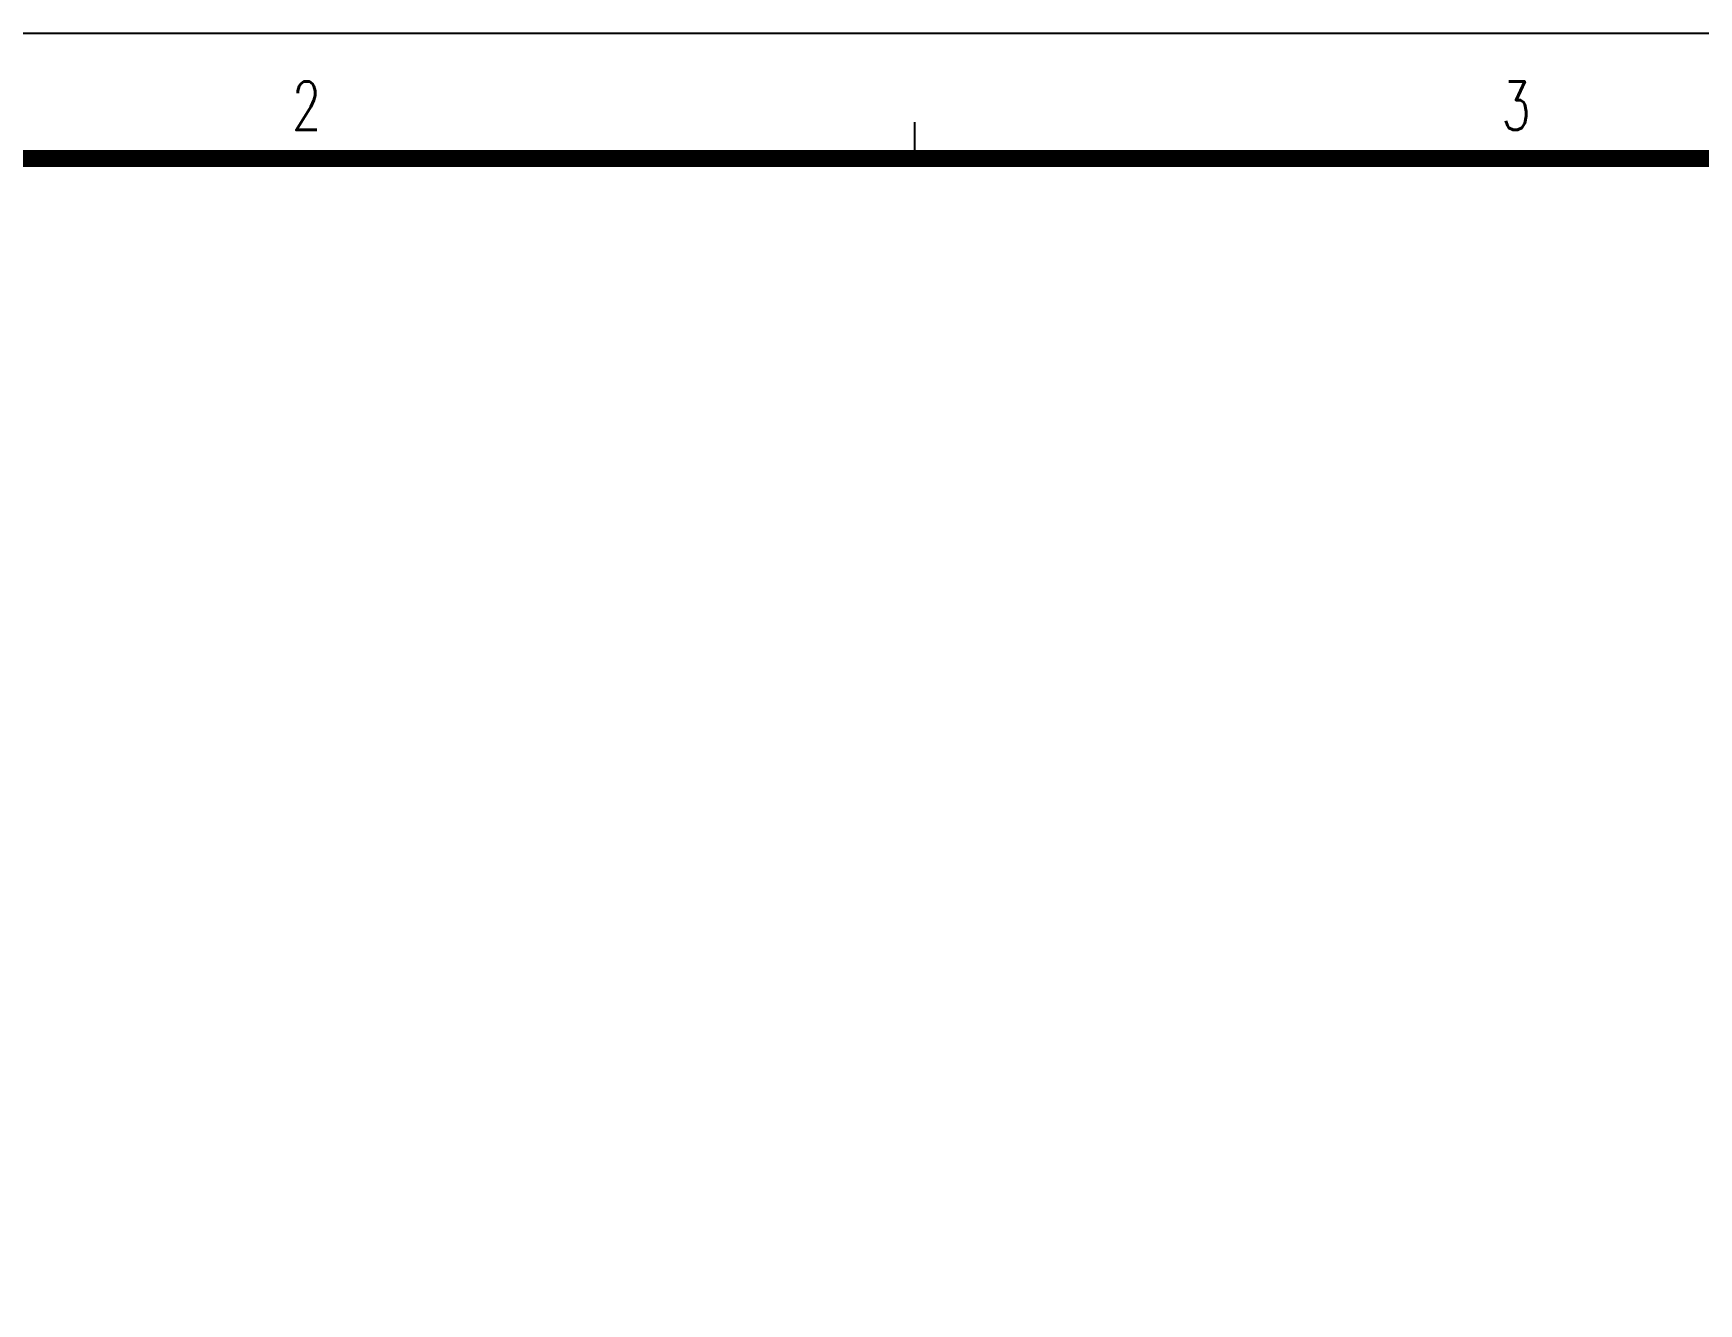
# Model space of a CAD drawing. Extents: x 0 to 36769, y -42 to 11490.
# Drawn here: x 17804 to 19181, y 10433 to 11484 of the extents above; entities that cross this region are included whole.
import ezdxf

# ---------------------------------------------------------------- set-up
doc = ezdxf.new("R2010")
doc.units = 0
doc.header["$LTSCALE"] = 160
doc.header["$MEASUREMENT"] = 0
for name, color, linetype in [('T-F', 7, 'CONTINUOUS'), ('T-N', 4, 'CONTINUOUS'), ('ZL', 5, 'CONTINUOUS')]:
    doc.layers.add(name, color=color, linetype=linetype)
doc.styles.add('NMS2', font='romans.shx', dxfattribs={"width": 0.7})

msp = doc.modelspace()

# ---------------------------------------------------------------- linework, layer by layer
at = {"layer": 'T-F'}
msp.add_line((18533.20113, 11380.23779), (18533.20113, 11410.23779), dxfattribs=at)
at = {"layer": 'T-F', "const_width": 14}
msp.add_lwpolyline([(16533.20113, 11380.23779), (32433.20113, 11380.23779), (32433.20113, 170.23779), (16533.20113, 170.23779)], close=True, dxfattribs=at)
at = {"layer": 'ZL'}
msp.add_lwpolyline([(16427.60224, 11483.72736), (32525.18276, 11483.72736), (32525.18276, -29.88022), (16427.60224, -29.88022)], close=True, dxfattribs=at)

# ---------------------------------------------------------------- texts
at = {"layer": 'T-N', "color": 4, "style": 'NMS2', "width": 0.7}
for s, p in [('2', (18018.43055, 11403.79223)), ('3', (19018.43055, 11403.79223))]:
    msp.add_text(s, height=40, dxfattribs=at).set_placement(p)

doc.saveas('drawing.dxf')
